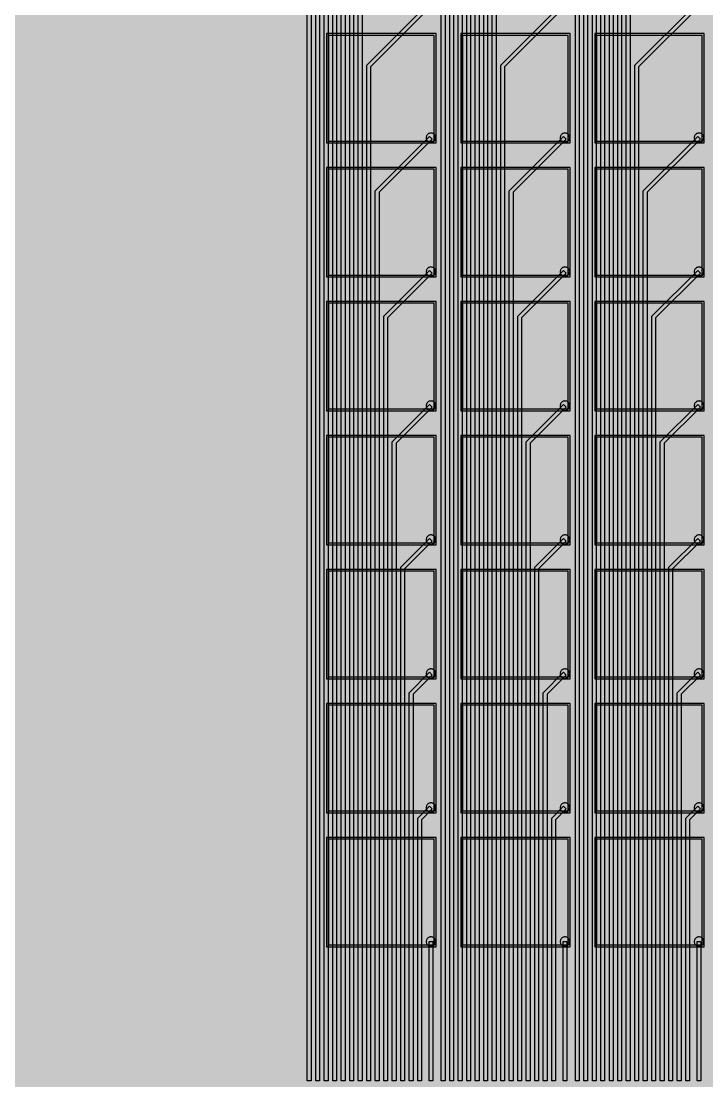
# Model space of a CAD drawing. Header units: metres. Extents: x -7231 to 10969, y -37556 to 1873.
# Drawn here: x -162 to 201, y 501 to 1063 of the extents above; entities that cross this region are included whole.
import ezdxf

# ---------------------------------------------------------------- set-up
doc = ezdxf.new("R2010")
doc.units = ezdxf.units.M
for name, color, linetype in [('Etching', 1, 'CONTINUOUS'), ('EtchingPad', 2, 'CONTINUOUS'), ('Metal1', 4, 'CONTINUOUS'), ('Metal2', 3, 'CONTINUOUS'), ('Polyimide', 7, 'CONTINUOUS')]:
    doc.layers.add(name, color=color, linetype=linetype)

msp = doc.modelspace()

# ---------------------------------------------------------------- hatches: boundary and pattern name
at = {"layer": 'Polyimide'}
msp.add_hatch(color=7, dxfattribs=at).paths.add_polyline_path([(4065.69, -468), (4066.67, -501.99), (4068.51, -535.99), (4071.41, -569.99), (4075.54, -603.99), (4081.04, -637.99), (4088.01, -671.99), (4096.52, -705.98), (4106.62, -739.98), (4118.33, -773.98), (4131.63, -807.98), (4146.49, -841.98), (4162.87, -875.98), (4180.68, -909.97), (4199.83, -943.97), (4220.22, -977.97), (4241.73, -1011.97), (4264.21, -1045.97), (4287.52, -1079.96), (4311.51, -1113.96), (4336.01, -1147.96), (4360.86, -1181.96), (4385.88, -1215.96), (4410.89, -1249.96), (4435.74, -1283.95), (4460.24, -1317.95), (4484.23, -1351.95), (4507.54, -1385.95), (4530.02, -1419.95), (4551.53, -1453.94), (4571.92, -1487.94), (4591.07, -1521.94), (4608.88, -1555.94), (4625.26, -1589.94), (4640.12, -1623.94), (4653.42, -1657.93), (4665.13, -1691.93), (4675.23, -1725.93), (4683.74, -1759.93), (4690.71, -1793.93), (4696.21, -1827.93), (4700.34, -1861.92), (4703.24, -1895.92), (4705.08, -1929.92), (4706.06, -1963.92), (4706.44, -1997.92), (4706.5, -2031.91), (4706.5, -4793.02), (4709.95, -4838.39), (4720.22, -4882.71), (4737.08, -4924.98), (4760.13, -4964.2), (4788.85, -4999.49), (4822.58, -5030.03), (4860.53, -5055.12), (4901.85, -5074.18), (4901.85, -5074.18), (4970.68, -5105.23), (5034.7, -5145.26), (5092.76, -5193.54), (5143.8, -5249.19), (5186.89, -5311.2), (5221.24, -5378.44), (5246.23, -5449.69), (5261.41, -5523.66), (5266.5, -5599), (5261.41, -5674.34), (5246.23, -5748.31), (5221.24, -5819.56), (5186.89, -5886.8), (5143.8, -5948.81), (5092.76, -6004.46), (5034.7, -6052.74), (4970.68, -6092.77), (4901.85, -6123.82), (4860.53, -6142.88), (4822.58, -6167.97), (4788.85, -6198.51), (4760.13, -6233.8), (4737.08, -6273.02), (4720.22, -6315.29), (4709.95, -6359.61), (4706.5, -6404.98), (4706.5, -9221.52), (4709.95, -9266.88), (4720.22, -9311.21), (4737.08, -9353.47), (4760.13, -9392.7), (4788.85, -9427.98), (4822.58, -9458.52), (4860.53, -9483.61), (4901.85, -9502.67), (4970.68, -9533.72), (5034.7, -9573.75), (5092.76, -9622.03), (5143.8, -9677.68), (5186.89, -9739.69), (5221.24, -9806.94), (5246.23, -9878.19), (5261.41, -9952.16), (5266.5, -10027.49), (5261.41, -10102.83), (5246.23, -10176.8), (5221.24, -10248.05), (5186.89, -10315.3), (5143.8, -10377.31), (5092.76, -10432.96), (5034.7, -10481.24), (4970.68, -10521.27), (4901.85, -10552.32), (4860.53, -10571.38), (4822.58, -10596.46), (4788.85, -10627), (4760.13, -10662.29), (4737.08, -10701.52), (4720.22, -10743.78), (4709.95, -10788.1), (4706.5, -10833.47), (4706.5, -13650.01), (4709.95, -13695.38), (4720.22, -13739.7), (4737.08, -13781.96), (4760.13, -13821.19), (4788.85, -13856.48), (4822.58, -13887.02), (4860.53, -13912.11), (4901.85, -13931.17), (4970.68, -13962.22), (5034.7, -14002.25), (5092.76, -14050.53), (5143.8, -14106.18), (5186.89, -14168.19), (5221.24, -14235.43), (5246.23, -14306.68), (5261.41, -14380.65), (5266.5, -14455.99), (5261.41, -14531.33), (5246.23, -14605.29), (5221.24, -14676.55), (5186.89, -14743.79), (5143.8, -14805.8), (5092.76, -14861.45), (5034.7, -14909.73), (4970.68, -14949.76), (4901.85, -14980.81), (4860.53, -14999.87), (4822.58, -15024.96), (4788.85, -15055.5), (4760.13, -15090.79), (4737.08, -15130.01), (4720.22, -15172.27), (4709.95, -15216.6), (4706.5, -15261.97), (4706.5, -15455.99), (4720.95, -15750.04), (4764.14, -16041.26), (4835.68, -16326.84), (4934.86, -16604.04), (5060.74, -16870.18), (5212.09, -17122.7), (5387.47, -17359.17), (5585.18, -17577.31), (5803.32, -17775.02), (6039.79, -17950.4), (6292.31, -18101.75), (6558.45, -18227.63), (6835.65, -18326.81), (7121.23, -18398.34), (7412.45, -18441.54), (7706.5, -18455.99), (9969.01, -18455.99), (10047.42, -18459.84), (10125.08, -18471.36), (10201.23, -18490.44), (10275.15, -18516.89), (10346.12, -18550.45), (10413.46, -18590.81), (10476.52, -18637.58), (10534.69, -18690.3), (10587.41, -18748.47), (10634.18, -18811.53), (10674.54, -18878.87), (10708.11, -18949.84), (10734.56, -19023.76), (10753.63, -19099.92), (10765.15, -19177.58), (10769.01, -19255.99), (10769.01, -20895.8), (10730.24, -20951.41), (10694.6, -21009.08), (10662.21, -21068.63), (10633.17, -21129.89), (10607.55, -21192.66), (10585.45, -21256.74), (10566.93, -21321.96), (10552.05, -21388.09), (10540.84, -21454.95), (10533.35, -21522.33), (10529.6, -21590.02), (10529.6, -21657.81), (10533.35, -21725.5), (10540.84, -21792.87), (10552.05, -21859.73), (10566.93, -21925.87), (10585.45, -21991.08), (10607.55, -22055.17), (10633.17, -22117.94), (10662.21, -22179.19), (10694.6, -22238.74), (10730.24, -22296.41), (10769.01, -22352.03), (10769.01, -32454.24), (10728.74, -32510.49), (10691.72, -32568.92), (10658.05, -32629.35), (10627.85, -32691.58), (10601.2, -32755.42), (10578.21, -32820.67), (10558.93, -32887.1), (10543.44, -32954.52), (10531.77, -33022.71), (10523.97, -33091.44), (10520.07, -33160.51), (10520.07, -33229.69), (10523.97, -33298.75), (10531.77, -33367.49), (10543.44, -33435.67), (10558.93, -33503.09), (10578.21, -33569.53), (10601.2, -33634.77), (10627.85, -33698.61), (10658.05, -33760.85), (10691.72, -33821.28), (10728.74, -33879.71), (10769.01, -33935.96), (10769.01, -36556), (10765.15, -36634.41), (10753.63, -36712.07), (10734.56, -36788.23), (10708.11, -36862.15), (10674.54, -36933.12), (10634.18, -37000.46), (10587.41, -37063.51), (10534.69, -37121.69), (10476.52, -37174.41), (10413.46, -37221.18), (10346.12, -37261.54), (10275.15, -37295.1), (10201.23, -37321.55), (10125.08, -37340.63), (10047.42, -37352.15), (9969.01, -37356), (-6231.01, -37356), (-6309.42, -37352.15), (-6387.08, -37340.63), (-6463.23, -37321.55), (-6537.15, -37295.1), (-6608.12, -37261.54), (-6675.46, -37221.18), (-6738.52, -37174.41), (-6796.69, -37121.69), (-6849.41, -37063.51), (-6896.18, -37000.46), (-6936.54, -36933.12), (-6970.11, -36862.15), (-6996.56, -36788.23), (-7015.63, -36712.07), (-7027.15, -36634.41), (-7031.01, -36556), (-7031.01, -33936), (-6990.74, -33879.75), (-6953.7, -33821.31), (-6920.03, -33760.88), (-6889.82, -33698.64), (-6863.18, -33634.8), (-6840.18, -33569.55), (-6820.9, -33503.11), (-6805.4, -33435.69), (-6793.74, -33367.49), (-6785.94, -33298.75), (-6782.03, -33229.68), (-6782.03, -33160.5), (-6785.94, -33091.43), (-6793.74, -33022.69), (-6805.4, -32954.5), (-6820.9, -32887.07), (-6840.18, -32820.63), (-6863.18, -32755.39), (-6889.82, -32691.54), (-6920.03, -32629.3), (-6953.7, -32568.87), (-6990.74, -32510.43), (-7031.01, -32454.18), (-7031.01, -22364.83), (-6990.74, -22308.58), (-6953.7, -22250.14), (-6920.03, -22189.71), (-6889.82, -22127.47), (-6863.18, -22063.62), (-6840.18, -21998.38), (-6820.9, -21931.94), (-6805.4, -21864.51), (-6793.74, -21796.32), (-6785.94, -21727.58), (-6782.03, -21658.51), (-6782.03, -21589.33), (-6785.94, -21520.26), (-6793.74, -21451.52), (-6805.4, -21383.32), (-6820.9, -21315.9), (-6840.18, -21249.46), (-6863.18, -21184.21), (-6889.82, -21120.37), (-6920.03, -21058.13), (-6953.7, -20997.7), (-6990.74, -20939.26), (-7031.01, -20883.01), (-7031.01, -19255.99), (-7027.15, -19177.58), (-7015.63, -19099.92), (-6996.56, -19023.76), (-6970.11, -18949.84), (-6936.54, -18878.87), (-6896.18, -18811.53), (-6849.41, -18748.47), (-6796.69, -18690.3), (-6738.52, -18637.58), (-6675.46, -18590.81), (-6608.12, -18550.45), (-6537.15, -18516.89), (-6463.23, -18490.44), (-6387.08, -18471.36), (-6309.42, -18459.84), (-6231.01, -18455.99), (-3968.5, -18455.99), (-3674.45, -18441.54), (-3383.23, -18398.34), (-3097.65, -18326.81), (-2820.45, -18227.63), (-2554.31, -18101.75), (-2301.79, -17950.4), (-2065.32, -17775.02), (-1847.18, -17577.31), (-1649.47, -17359.17), (-1474.09, -17122.7), (-1322.74, -16870.18), (-1196.86, -16604.04), (-1097.68, -16326.84), (-1026.14, -16041.26), (-982.95, -15750.04), (-968.5, -15455.99), (-968.5, -15261.97), (-971.95, -15216.6), (-982.22, -15172.27), (-999.08, -15130.01), (-1022.13, -15090.79), (-1050.85, -15055.5), (-1084.58, -15024.96), (-1122.53, -14999.87), (-1163.85, -14980.81), (-1232.68, -14949.76), (-1296.7, -14909.73), (-1354.76, -14861.45), (-1405.8, -14805.8), (-1448.89, -14743.79), (-1483.24, -14676.55), (-1508.23, -14605.29), (-1523.41, -14531.33), (-1528.5, -14455.99), (-1523.41, -14380.65), (-1508.23, -14306.68), (-1483.24, -14235.43), (-1448.89, -14168.19), (-1405.8, -14106.18), (-1354.76, -14050.53), (-1296.7, -14002.25), (-1232.68, -13962.22), (-1163.85, -13931.17), (-1122.53, -13912.11), (-1084.58, -13887.02), (-1050.85, -13856.48), (-1022.13, -13821.19), (-999.08, -13781.96), (-982.22, -13739.7), (-971.95, -13695.38), (-968.5, -13650.01), (-968.5, -12309.64), (-971.95, -12264.27), (-982.22, -12219.94), (-999.08, -12177.68), (-1022.13, -12138.46), (-1050.85, -12103.17), (-1084.58, -12072.63), (-1122.53, -12047.54), (-1163.85, -12028.48), (-1232.68, -11997.43), (-1296.7, -11957.4), (-1354.76, -11909.12), (-1405.8, -11853.47), (-1448.89, -11791.46), (-1483.24, -11724.22), (-1508.23, -11652.96), (-1523.41, -11579), (-1528.5, -11503.66), (-1523.41, -11428.32), (-1508.23, -11354.35), (-1483.24, -11283.1), (-1448.89, -11215.86), (-1405.8, -11153.85), (-1354.76, -11098.2), (-1296.7, -11049.92), (-1232.68, -11009.89), (-1163.85, -10978.84), (-1122.53, -10959.78), (-1084.58, -10934.69), (-1050.85, -10904.15), (-1022.13, -10868.86), (-999.08, -10829.63), (-982.22, -10787.37), (-971.95, -10743.05), (-968.5, -10697.68), (-968.5, -9357.31), (-971.95, -9311.94), (-982.22, -9267.62), (-999.08, -9225.35), (-1022.13, -9186.13), (-1050.85, -9150.84), (-1084.58, -9120.3), (-1122.53, -9095.21), (-1163.85, -9076.15), (-1163.85, -9076.15), (-1232.68, -9045.1), (-1296.7, -9005.07), (-1354.76, -8956.79), (-1405.8, -8901.14), (-1448.89, -8839.13), (-1483.24, -8771.89), (-1508.23, -8700.64), (-1523.41, -8626.67), (-1528.5, -8551.33), (-1523.41, -8475.99), (-1508.23, -8402.02), (-1483.24, -8330.77), (-1448.89, -8263.53), (-1405.8, -8201.52), (-1354.76, -8145.87), (-1296.7, -8097.59), (-1232.68, -8057.56), (-1163.85, -8026.51), (-1163.85, -8026.51), (-1122.53, -8007.45), (-1084.58, -7982.36), (-1050.85, -7951.82), (-1022.13, -7916.53), (-999.08, -7877.31), (-982.22, -7835.04), (-971.95, -7790.72), (-968.5, -7745.35), (-968.5, -6404.98), (-971.95, -6359.61), (-982.22, -6315.29), (-999.08, -6273.02), (-1022.13, -6233.8), (-1050.85, -6198.51), (-1084.58, -6167.97), (-1122.53, -6142.88), (-1163.85, -6123.82), (-1163.85, -6123.82), (-1232.68, -6092.77), (-1296.7, -6052.74), (-1354.76, -6004.46), (-1405.8, -5948.81), (-1448.89, -5886.8), (-1483.24, -5819.56), (-1508.23, -5748.31), (-1523.41, -5674.34), (-1528.5, -5599), (-1523.41, -5523.66), (-1508.23, -5449.69), (-1483.24, -5378.44), (-1448.89, -5311.2), (-1405.8, -5249.19), (-1354.76, -5193.54), (-1296.7, -5145.26), (-1232.68, -5105.23), (-1163.85, -5074.18), (-1163.85, -5074.18), (-1122.53, -5055.12), (-1084.58, -5030.03), (-1050.85, -4999.49), (-1022.13, -4964.2), (-999.08, -4924.98), (-982.22, -4882.71), (-971.95, -4838.39), (-968.5, -4793.02), (-968.5, -2031.91), (-968.44, -1997.92), (-968.06, -1963.92), (-967.05, -1929.92), (-965.18, -1895.92), (-962.22, -1861.92), (-958.01, -1827.93), (-952.41, -1793.93), (-945.31, -1759.93), (-936.64, -1725.93), (-926.35, -1691.93), (-914.43, -1657.93), (-900.88, -1623.94), (-885.74, -1589.94), (-869.05, -1555.94), (-850.91, -1521.94), (-831.4, -1487.94), (-810.63, -1453.94), (-788.72, -1419.95), (-765.82, -1385.95), (-742.07, -1351.95), (-717.63, -1317.95), (-692.67, -1283.95), (-667.36, -1249.96), (-641.88, -1215.96), (-616.39, -1181.96), (-591.08, -1147.96), (-566.12, -1113.96), (-541.68, -1079.96), (-517.93, -1045.97), (-495.03, -1011.97), (-473.12, -977.97), (-452.35, -943.97), (-432.84, -909.97), (-414.7, -875.98), (-398.01, -841.98), (-382.87, -807.98), (-369.32, -773.98), (-357.4, -739.98), (-347.11, -705.98), (-338.44, -671.99), (-331.34, -637.99), (-325.74, -603.99), (-321.53, -569.99), (-318.57, -535.99), (-316.7, -501.99), (-315.69, -468), (-315.31, -434), (-315.25, -400), (-315.25, 401), (-315.25, 451), (-315.25, 1644), (-270.25, 1644), (-270.03, 1637.13), (-269.35, 1630.29), (-268.23, 1623.52), (-266.67, 1616.82), (-264.68, 1610.25), (-262.26, 1603.82), (-259.42, 1597.56), (-256.18, 1591.5), (-252.55, 1585.67), (-248.55, 1580.08), (-244.19, 1574.77), (-239.5, 1569.75), (-234.48, 1565.06), (-229.17, 1560.7), (-223.58, 1556.7), (-217.75, 1553.07), (-211.69, 1549.83), (-205.43, 1546.99), (-199, 1544.57), (-192.43, 1542.58), (-185.73, 1541.02), (-178.96, 1539.9), (-172.12, 1539.22), (-165.25, 1539), (-158.38, 1539.22), (-151.54, 1539.9), (-144.77, 1541.02), (-138.07, 1542.58), (-131.5, 1544.57), (-125.07, 1546.99), (-118.81, 1549.83), (-112.75, 1553.07), (-106.92, 1556.7), (-101.33, 1560.7), (-96.02, 1565.06), (-91, 1569.75), (-86.31, 1574.77), (-81.95, 1580.08), (-77.95, 1585.67), (-74.32, 1591.5), (-71.08, 1597.56), (-68.24, 1603.82), (-65.82, 1610.25), (-63.83, 1616.82), (-62.27, 1623.52), (-61.15, 1630.29), (-60.47, 1637.13), (-60.25, 1644), (1853, 1644), (1853, 1573), (3815.25, 1573), (3815.46, 1579.54), (3816.11, 1586.05), (3817.17, 1592.51), (3818.66, 1598.88), (3820.56, 1605.14), (3822.86, 1611.27), (3825.56, 1617.23), (3828.65, 1623), (3832.1, 1628.56), (3835.91, 1633.88), (3840.07, 1638.93), (3844.54, 1643.71), (3849.32, 1648.18), (3854.37, 1652.34), (3859.69, 1656.15), (3865.25, 1659.6), (3871.02, 1662.69), (3876.98, 1665.39), (3883.11, 1667.69), (3889.37, 1669.59), (3895.74, 1671.08), (3902.2, 1672.14), (3908.71, 1672.79), (3915.25, 1673), (3921.79, 1672.79), (3928.3, 1672.14), (3934.76, 1671.08), (3941.13, 1669.59), (3947.39, 1667.69), (3953.52, 1665.39), (3959.48, 1662.69), (3965.25, 1659.6), (3970.81, 1656.15), (3976.13, 1652.34), (3981.18, 1648.18), (3985.96, 1643.71), (3990.43, 1638.93), (3994.59, 1633.88), (3998.4, 1628.56), (4001.85, 1623), (4004.94, 1617.23), (4007.64, 1611.27), (4009.94, 1605.14), (4011.84, 1598.88), (4013.33, 1592.51), (4014.39, 1586.05), (4015.04, 1579.54), (4015.25, 1573), (4065.25, 1573), (4065.25, 451), (4065.25, 401), (4065.25, -400), (4065.31, -434), (4065.69, -468)])

# ---------------------------------------------------------------- linework, layer by layer
at = {"layer": 'Etching'}
for points in [[(52.75, 1000.75), (52.77, 1000.42), (52.84, 1000.1), (52.94, 999.79), (53.08, 999.5), (53.27, 999.23), (53.48, 998.98), (53.73, 998.77), (54, 998.58), (54.29, 998.44), (54.6, 998.34), (54.92, 998.27), (55.25, 998.25), (55.58, 998.27), (55.9, 998.34), (56.21, 998.44), (56.5, 998.58), (56.77, 998.77), (57.02, 998.98), (57.23, 999.23), (57.42, 999.5), (57.56, 999.79), (57.66, 1000.1), (57.73, 1000.42), (57.75, 1000.75), (57.73, 1001.08), (57.66, 1001.4), (57.56, 1001.71), (57.42, 1002), (57.23, 1002.27), (57.02, 1002.52), (56.77, 1002.73), (56.5, 1002.92), (56.21, 1003.06), (55.9, 1003.16), (55.58, 1003.23), (55.25, 1003.25), (54.92, 1003.23), (54.6, 1003.16), (54.29, 1003.06), (54, 1002.92), (53.73, 1002.73), (53.48, 1002.52), (53.27, 1002.27), (53.08, 1002), (52.94, 1001.71), (52.84, 1001.4), (52.77, 1001.08), (52.75, 1000.75)], [(123.75, 1000.75), (123.77, 1000.42), (123.84, 1000.1), (123.94, 999.79), (124.08, 999.5), (124.27, 999.23), (124.48, 998.98), (124.73, 998.77), (125, 998.58), (125.29, 998.44), (125.6, 998.34), (125.92, 998.27), (126.25, 998.25), (126.58, 998.27), (126.9, 998.34), (127.21, 998.44), (127.5, 998.58), (127.77, 998.77), (128.02, 998.98), (128.23, 999.23), (128.42, 999.5), (128.56, 999.79), (128.66, 1000.1), (128.73, 1000.42), (128.75, 1000.75), (128.73, 1001.08), (128.66, 1001.4), (128.56, 1001.71), (128.42, 1002), (128.23, 1002.27), (128.02, 1002.52), (127.77, 1002.73), (127.5, 1002.92), (127.21, 1003.06), (126.9, 1003.16), (126.58, 1003.23), (126.25, 1003.25), (125.92, 1003.23), (125.6, 1003.16), (125.29, 1003.06), (125, 1002.92), (124.73, 1002.73), (124.48, 1002.52), (124.27, 1002.27), (124.08, 1002), (123.94, 1001.71), (123.84, 1001.4), (123.77, 1001.08), (123.75, 1000.75)], [(194.75, 1000.75), (194.77, 1000.42), (194.84, 1000.1), (194.94, 999.79), (195.08, 999.5), (195.27, 999.23), (195.48, 998.98), (195.73, 998.77), (196, 998.58), (196.29, 998.44), (196.6, 998.34), (196.92, 998.27), (197.25, 998.25), (197.58, 998.27), (197.9, 998.34), (198.21, 998.44), (198.5, 998.58), (198.77, 998.77), (199.02, 998.98), (199.23, 999.23), (199.42, 999.5), (199.56, 999.79), (199.66, 1000.1), (199.73, 1000.42), (199.75, 1000.75), (199.73, 1001.08), (199.66, 1001.4), (199.56, 1001.71), (199.42, 1002), (199.23, 1002.27), (199.02, 1002.52), (198.77, 1002.73), (198.5, 1002.92), (198.21, 1003.06), (197.9, 1003.16), (197.58, 1003.23), (197.25, 1003.25), (196.92, 1003.23), (196.6, 1003.16), (196.29, 1003.06), (196, 1002.92), (195.73, 1002.73), (195.48, 1002.52), (195.27, 1002.27), (195.08, 1002), (194.94, 1001.71), (194.84, 1001.4), (194.77, 1001.08), (194.75, 1000.75)], [(52.75, 929.75), (52.77, 929.42), (52.84, 929.1), (52.94, 928.79), (53.08, 928.5), (53.27, 928.23), (53.48, 927.98), (53.73, 927.77), (54, 927.58), (54.29, 927.44), (54.6, 927.34), (54.92, 927.27), (55.25, 927.25), (55.58, 927.27), (55.9, 927.34), (56.21, 927.44), (56.5, 927.58), (56.77, 927.77), (57.02, 927.98), (57.23, 928.23), (57.42, 928.5), (57.56, 928.79), (57.66, 929.1), (57.73, 929.42), (57.75, 929.75), (57.73, 930.08), (57.66, 930.4), (57.56, 930.71), (57.42, 931), (57.23, 931.27), (57.02, 931.52), (56.77, 931.73), (56.5, 931.92), (56.21, 932.06), (55.9, 932.16), (55.58, 932.23), (55.25, 932.25), (54.92, 932.23), (54.6, 932.16), (54.29, 932.06), (54, 931.92), (53.73, 931.73), (53.48, 931.52), (53.27, 931.27), (53.08, 931), (52.94, 930.71), (52.84, 930.4), (52.77, 930.08), (52.75, 929.75)], [(123.75, 929.75), (123.77, 929.42), (123.84, 929.1), (123.94, 928.79), (124.08, 928.5), (124.27, 928.23), (124.48, 927.98), (124.73, 927.77), (125, 927.58), (125.29, 927.44), (125.6, 927.34), (125.92, 927.27), (126.25, 927.25), (126.58, 927.27), (126.9, 927.34), (127.21, 927.44), (127.5, 927.58), (127.77, 927.77), (128.02, 927.98), (128.23, 928.23), (128.42, 928.5), (128.56, 928.79), (128.66, 929.1), (128.73, 929.42), (128.75, 929.75), (128.73, 930.08), (128.66, 930.4), (128.56, 930.71), (128.42, 931), (128.23, 931.27), (128.02, 931.52), (127.77, 931.73), (127.5, 931.92), (127.21, 932.06), (126.9, 932.16), (126.58, 932.23), (126.25, 932.25), (125.92, 932.23), (125.6, 932.16), (125.29, 932.06), (125, 931.92), (124.73, 931.73), (124.48, 931.52), (124.27, 931.27), (124.08, 931), (123.94, 930.71), (123.84, 930.4), (123.77, 930.08), (123.75, 929.75)], [(194.75, 929.75), (194.77, 929.42), (194.84, 929.1), (194.94, 928.79), (195.08, 928.5), (195.27, 928.23), (195.48, 927.98), (195.73, 927.77), (196, 927.58), (196.29, 927.44), (196.6, 927.34), (196.92, 927.27), (197.25, 927.25), (197.58, 927.27), (197.9, 927.34), (198.21, 927.44), (198.5, 927.58), (198.77, 927.77), (199.02, 927.98), (199.23, 928.23), (199.42, 928.5), (199.56, 928.79), (199.66, 929.1), (199.73, 929.42), (199.75, 929.75), (199.73, 930.08), (199.66, 930.4), (199.56, 930.71), (199.42, 931), (199.23, 931.27), (199.02, 931.52), (198.77, 931.73), (198.5, 931.92), (198.21, 932.06), (197.9, 932.16), (197.58, 932.23), (197.25, 932.25), (196.92, 932.23), (196.6, 932.16), (196.29, 932.06), (196, 931.92), (195.73, 931.73), (195.48, 931.52), (195.27, 931.27), (195.08, 931), (194.94, 930.71), (194.84, 930.4), (194.77, 930.08), (194.75, 929.75)], [(52.75, 858.75), (52.77, 858.42), (52.84, 858.1), (52.94, 857.79), (53.08, 857.5), (53.27, 857.23), (53.48, 856.98), (53.73, 856.77), (54, 856.58), (54.29, 856.44), (54.6, 856.34), (54.92, 856.27), (55.25, 856.25), (55.58, 856.27), (55.9, 856.34), (56.21, 856.44), (56.5, 856.58), (56.77, 856.77), (57.02, 856.98), (57.23, 857.23), (57.42, 857.5), (57.56, 857.79), (57.66, 858.1), (57.73, 858.42), (57.75, 858.75), (57.73, 859.08), (57.66, 859.4), (57.56, 859.71), (57.42, 860), (57.23, 860.27), (57.02, 860.52), (56.77, 860.73), (56.5, 860.92), (56.21, 861.06), (55.9, 861.16), (55.58, 861.23), (55.25, 861.25), (54.92, 861.23), (54.6, 861.16), (54.29, 861.06), (54, 860.92), (53.73, 860.73), (53.48, 860.52), (53.27, 860.27), (53.08, 860), (52.94, 859.71), (52.84, 859.4), (52.77, 859.08), (52.75, 858.75)], [(123.75, 858.75), (123.77, 858.42), (123.84, 858.1), (123.94, 857.79), (124.08, 857.5), (124.27, 857.23), (124.48, 856.98), (124.73, 856.77), (125, 856.58), (125.29, 856.44), (125.6, 856.34), (125.92, 856.27), (126.25, 856.25), (126.58, 856.27), (126.9, 856.34), (127.21, 856.44), (127.5, 856.58), (127.77, 856.77), (128.02, 856.98), (128.23, 857.23), (128.42, 857.5), (128.56, 857.79), (128.66, 858.1), (128.73, 858.42), (128.75, 858.75), (128.73, 859.08), (128.66, 859.4), (128.56, 859.71), (128.42, 860), (128.23, 860.27), (128.02, 860.52), (127.77, 860.73), (127.5, 860.92), (127.21, 861.06), (126.9, 861.16), (126.58, 861.23), (126.25, 861.25), (125.92, 861.23), (125.6, 861.16), (125.29, 861.06), (125, 860.92), (124.73, 860.73), (124.48, 860.52), (124.27, 860.27), (124.08, 860), (123.94, 859.71), (123.84, 859.4), (123.77, 859.08), (123.75, 858.75)], [(194.75, 858.75), (194.77, 858.42), (194.84, 858.1), (194.94, 857.79), (195.08, 857.5), (195.27, 857.23), (195.48, 856.98), (195.73, 856.77), (196, 856.58), (196.29, 856.44), (196.6, 856.34), (196.92, 856.27), (197.25, 856.25), (197.58, 856.27), (197.9, 856.34), (198.21, 856.44), (198.5, 856.58), (198.77, 856.77), (199.02, 856.98), (199.23, 857.23), (199.42, 857.5), (199.56, 857.79), (199.66, 858.1), (199.73, 858.42), (199.75, 858.75), (199.73, 859.08), (199.66, 859.4), (199.56, 859.71), (199.42, 860), (199.23, 860.27), (199.02, 860.52), (198.77, 860.73), (198.5, 860.92), (198.21, 861.06), (197.9, 861.16), (197.58, 861.23), (197.25, 861.25), (196.92, 861.23), (196.6, 861.16), (196.29, 861.06), (196, 860.92), (195.73, 860.73), (195.48, 860.52), (195.27, 860.27), (195.08, 860), (194.94, 859.71), (194.84, 859.4), (194.77, 859.08), (194.75, 858.75)], [(52.75, 787.75), (52.77, 787.42), (52.84, 787.1), (52.94, 786.79), (53.08, 786.5), (53.27, 786.23), (53.48, 785.98), (53.73, 785.77), (54, 785.58), (54.29, 785.44), (54.6, 785.34), (54.92, 785.27), (55.25, 785.25), (55.58, 785.27), (55.9, 785.34), (56.21, 785.44), (56.5, 785.58), (56.77, 785.77), (57.02, 785.98), (57.23, 786.23), (57.42, 786.5), (57.56, 786.79), (57.66, 787.1), (57.73, 787.42), (57.75, 787.75), (57.73, 788.08), (57.66, 788.4), (57.56, 788.71), (57.42, 789), (57.23, 789.27), (57.02, 789.52), (56.77, 789.73), (56.5, 789.92), (56.21, 790.06), (55.9, 790.16), (55.58, 790.23), (55.25, 790.25), (54.92, 790.23), (54.6, 790.16), (54.29, 790.06), (54, 789.92), (53.73, 789.73), (53.48, 789.52), (53.27, 789.27), (53.08, 789), (52.94, 788.71), (52.84, 788.4), (52.77, 788.08), (52.75, 787.75)], [(123.75, 787.75), (123.77, 787.42), (123.84, 787.1), (123.94, 786.79), (124.08, 786.5), (124.27, 786.23), (124.48, 785.98), (124.73, 785.77), (125, 785.58), (125.29, 785.44), (125.6, 785.34), (125.92, 785.27), (126.25, 785.25), (126.58, 785.27), (126.9, 785.34), (127.21, 785.44), (127.5, 785.58), (127.77, 785.77), (128.02, 785.98), (128.23, 786.23), (128.42, 786.5), (128.56, 786.79), (128.66, 787.1), (128.73, 787.42), (128.75, 787.75), (128.73, 788.08), (128.66, 788.4), (128.56, 788.71), (128.42, 789), (128.23, 789.27), (128.02, 789.52), (127.77, 789.73), (127.5, 789.92), (127.21, 790.06), (126.9, 790.16), (126.58, 790.23), (126.25, 790.25), (125.92, 790.23), (125.6, 790.16), (125.29, 790.06), (125, 789.92), (124.73, 789.73), (124.48, 789.52), (124.27, 789.27), (124.08, 789), (123.94, 788.71), (123.84, 788.4), (123.77, 788.08), (123.75, 787.75)], [(194.75, 787.75), (194.77, 787.42), (194.84, 787.1), (194.94, 786.79), (195.08, 786.5), (195.27, 786.23), (195.48, 785.98), (195.73, 785.77), (196, 785.58), (196.29, 785.44), (196.6, 785.34), (196.92, 785.27), (197.25, 785.25), (197.58, 785.27), (197.9, 785.34), (198.21, 785.44), (198.5, 785.58), (198.77, 785.77), (199.02, 785.98), (199.23, 786.23), (199.42, 786.5), (199.56, 786.79), (199.66, 787.1), (199.73, 787.42), (199.75, 787.75), (199.73, 788.08), (199.66, 788.4), (199.56, 788.71), (199.42, 789), (199.23, 789.27), (199.02, 789.52), (198.77, 789.73), (198.5, 789.92), (198.21, 790.06), (197.9, 790.16), (197.58, 790.23), (197.25, 790.25), (196.92, 790.23), (196.6, 790.16), (196.29, 790.06), (196, 789.92), (195.73, 789.73), (195.48, 789.52), (195.27, 789.27), (195.08, 789), (194.94, 788.71), (194.84, 788.4), (194.77, 788.08), (194.75, 787.75)], [(52.75, 716.75), (52.77, 716.42), (52.84, 716.1), (52.94, 715.79), (53.08, 715.5), (53.27, 715.23), (53.48, 714.98), (53.73, 714.77), (54, 714.58), (54.29, 714.44), (54.6, 714.34), (54.92, 714.27), (55.25, 714.25), (55.58, 714.27), (55.9, 714.34), (56.21, 714.44), (56.5, 714.58), (56.77, 714.77), (57.02, 714.98), (57.23, 715.23), (57.42, 715.5), (57.56, 715.79), (57.66, 716.1), (57.73, 716.42), (57.75, 716.75), (57.73, 717.08), (57.66, 717.4), (57.56, 717.71), (57.42, 718), (57.23, 718.27), (57.02, 718.52), (56.77, 718.73), (56.5, 718.92), (56.21, 719.06), (55.9, 719.16), (55.58, 719.23), (55.25, 719.25), (54.92, 719.23), (54.6, 719.16), (54.29, 719.06), (54, 718.92), (53.73, 718.73), (53.48, 718.52), (53.27, 718.27), (53.08, 718), (52.94, 717.71), (52.84, 717.4), (52.77, 717.08), (52.75, 716.75)], [(123.75, 716.75), (123.77, 716.42), (123.84, 716.1), (123.94, 715.79), (124.08, 715.5), (124.27, 715.23), (124.48, 714.98), (124.73, 714.77), (125, 714.58), (125.29, 714.44), (125.6, 714.34), (125.92, 714.27), (126.25, 714.25), (126.58, 714.27), (126.9, 714.34), (127.21, 714.44), (127.5, 714.58), (127.77, 714.77), (128.02, 714.98), (128.23, 715.23), (128.42, 715.5), (128.56, 715.79), (128.66, 716.1), (128.73, 716.42), (128.75, 716.75), (128.73, 717.08), (128.66, 717.4), (128.56, 717.71), (128.42, 718), (128.23, 718.27), (128.02, 718.52), (127.77, 718.73), (127.5, 718.92), (127.21, 719.06), (126.9, 719.16), (126.58, 719.23), (126.25, 719.25), (125.92, 719.23), (125.6, 719.16), (125.29, 719.06), (125, 718.92), (124.73, 718.73), (124.48, 718.52), (124.27, 718.27), (124.08, 718), (123.94, 717.71), (123.84, 717.4), (123.77, 717.08), (123.75, 716.75)], [(194.75, 716.75), (194.77, 716.42), (194.84, 716.1), (194.94, 715.79), (195.08, 715.5), (195.27, 715.23), (195.48, 714.98), (195.73, 714.77), (196, 714.58), (196.29, 714.44), (196.6, 714.34), (196.92, 714.27), (197.25, 714.25), (197.58, 714.27), (197.9, 714.34), (198.21, 714.44), (198.5, 714.58), (198.77, 714.77), (199.02, 714.98), (199.23, 715.23), (199.42, 715.5), (199.56, 715.79), (199.66, 716.1), (199.73, 716.42), (199.75, 716.75), (199.73, 717.08), (199.66, 717.4), (199.56, 717.71), (199.42, 718), (199.23, 718.27), (199.02, 718.52), (198.77, 718.73), (198.5, 718.92), (198.21, 719.06), (197.9, 719.16), (197.58, 719.23), (197.25, 719.25), (196.92, 719.23), (196.6, 719.16), (196.29, 719.06), (196, 718.92), (195.73, 718.73), (195.48, 718.52), (195.27, 718.27), (195.08, 718), (194.94, 717.71), (194.84, 717.4), (194.77, 717.08), (194.75, 716.75)], [(52.75, 645.75), (52.77, 645.42), (52.84, 645.1), (52.94, 644.79), (53.08, 644.5), (53.27, 644.23), (53.48, 643.98), (53.73, 643.77), (54, 643.58), (54.29, 643.44), (54.6, 643.34), (54.92, 643.27), (55.25, 643.25), (55.58, 643.27), (55.9, 643.34), (56.21, 643.44), (56.5, 643.58), (56.77, 643.77), (57.02, 643.98), (57.23, 644.23), (57.42, 644.5), (57.56, 644.79), (57.66, 645.1), (57.73, 645.42), (57.75, 645.75), (57.73, 646.08), (57.66, 646.4), (57.56, 646.71), (57.42, 647), (57.23, 647.27), (57.02, 647.52), (56.77, 647.73), (56.5, 647.92), (56.21, 648.06), (55.9, 648.16), (55.58, 648.23), (55.25, 648.25), (54.92, 648.23), (54.6, 648.16), (54.29, 648.06), (54, 647.92), (53.73, 647.73), (53.48, 647.52), (53.27, 647.27), (53.08, 647), (52.94, 646.71), (52.84, 646.4), (52.77, 646.08), (52.75, 645.75)], [(123.75, 645.75), (123.77, 645.42), (123.84, 645.1), (123.94, 644.79), (124.08, 644.5), (124.27, 644.23), (124.48, 643.98), (124.73, 643.77), (125, 643.58), (125.29, 643.44), (125.6, 643.34), (125.92, 643.27), (126.25, 643.25), (126.58, 643.27), (126.9, 643.34), (127.21, 643.44), (127.5, 643.58), (127.77, 643.77), (128.02, 643.98), (128.23, 644.23), (128.42, 644.5), (128.56, 644.79), (128.66, 645.1), (128.73, 645.42), (128.75, 645.75), (128.73, 646.08), (128.66, 646.4), (128.56, 646.71), (128.42, 647), (128.23, 647.27), (128.02, 647.52), (127.77, 647.73), (127.5, 647.92), (127.21, 648.06), (126.9, 648.16), (126.58, 648.23), (126.25, 648.25), (125.92, 648.23), (125.6, 648.16), (125.29, 648.06), (125, 647.92), (124.73, 647.73), (124.48, 647.52), (124.27, 647.27), (124.08, 647), (123.94, 646.71), (123.84, 646.4), (123.77, 646.08), (123.75, 645.75)], [(194.75, 645.75), (194.77, 645.42), (194.84, 645.1), (194.94, 644.79), (195.08, 644.5), (195.27, 644.23), (195.48, 643.98), (195.73, 643.77), (196, 643.58), (196.29, 643.44), (196.6, 643.34), (196.92, 643.27), (197.25, 643.25), (197.58, 643.27), (197.9, 643.34), (198.21, 643.44), (198.5, 643.58), (198.77, 643.77), (199.02, 643.98), (199.23, 644.23), (199.42, 644.5), (199.56, 644.79), (199.66, 645.1), (199.73, 645.42), (199.75, 645.75), (199.73, 646.08), (199.66, 646.4), (199.56, 646.71), (199.42, 647), (199.23, 647.27), (199.02, 647.52), (198.77, 647.73), (198.5, 647.92), (198.21, 648.06), (197.9, 648.16), (197.58, 648.23), (197.25, 648.25), (196.92, 648.23), (196.6, 648.16), (196.29, 648.06), (196, 647.92), (195.73, 647.73), (195.48, 647.52), (195.27, 647.27), (195.08, 647), (194.94, 646.71), (194.84, 646.4), (194.77, 646.08), (194.75, 645.75)], [(52.75, 574.75), (52.77, 574.42), (52.84, 574.1), (52.94, 573.79), (53.08, 573.5), (53.27, 573.23), (53.48, 572.98), (53.73, 572.77), (54, 572.58), (54.29, 572.44), (54.6, 572.34), (54.92, 572.27), (55.25, 572.25), (55.58, 572.27), (55.9, 572.34), (56.21, 572.44), (56.5, 572.58), (56.77, 572.77), (57.02, 572.98), (57.23, 573.23), (57.42, 573.5), (57.56, 573.79), (57.66, 574.1), (57.73, 574.42), (57.75, 574.75), (57.73, 575.08), (57.66, 575.4), (57.56, 575.71), (57.42, 576), (57.23, 576.27), (57.02, 576.52), (56.77, 576.73), (56.5, 576.92), (56.21, 577.06), (55.9, 577.16), (55.58, 577.23), (55.25, 577.25), (54.92, 577.23), (54.6, 577.16), (54.29, 577.06), (54, 576.92), (53.73, 576.73), (53.48, 576.52), (53.27, 576.27), (53.08, 576), (52.94, 575.71), (52.84, 575.4), (52.77, 575.08), (52.75, 574.75)], [(123.75, 574.75), (123.77, 574.42), (123.84, 574.1), (123.94, 573.79), (124.08, 573.5), (124.27, 573.23), (124.48, 572.98), (124.73, 572.77), (125, 572.58), (125.29, 572.44), (125.6, 572.34), (125.92, 572.27), (126.25, 572.25), (126.58, 572.27), (126.9, 572.34), (127.21, 572.44), (127.5, 572.58), (127.77, 572.77), (128.02, 572.98), (128.23, 573.23), (128.42, 573.5), (128.56, 573.79), (128.66, 574.1), (128.73, 574.42), (128.75, 574.75), (128.73, 575.08), (128.66, 575.4), (128.56, 575.71), (128.42, 576), (128.23, 576.27), (128.02, 576.52), (127.77, 576.73), (127.5, 576.92), (127.21, 577.06), (126.9, 577.16), (126.58, 577.23), (126.25, 577.25), (125.92, 577.23), (125.6, 577.16), (125.29, 577.06), (125, 576.92), (124.73, 576.73), (124.48, 576.52), (124.27, 576.27), (124.08, 576), (123.94, 575.71), (123.84, 575.4), (123.77, 575.08), (123.75, 574.75)], [(194.75, 574.75), (194.77, 574.42), (194.84, 574.1), (194.94, 573.79), (195.08, 573.5), (195.27, 573.23), (195.48, 572.98), (195.73, 572.77), (196, 572.58), (196.29, 572.44), (196.6, 572.34), (196.92, 572.27), (197.25, 572.25), (197.58, 572.27), (197.9, 572.34), (198.21, 572.44), (198.5, 572.58), (198.77, 572.77), (199.02, 572.98), (199.23, 573.23), (199.42, 573.5), (199.56, 573.79), (199.66, 574.1), (199.73, 574.42), (199.75, 574.75), (199.73, 575.08), (199.66, 575.4), (199.56, 575.71), (199.42, 576), (199.23, 576.27), (199.02, 576.52), (198.77, 576.73), (198.5, 576.92), (198.21, 577.06), (197.9, 577.16), (197.58, 577.23), (197.25, 577.25), (196.92, 577.23), (196.6, 577.16), (196.29, 577.06), (196, 576.92), (195.73, 576.73), (195.48, 576.52), (195.27, 576.27), (195.08, 576), (194.94, 575.71), (194.84, 575.4), (194.77, 575.08), (194.75, 574.75)]]:
    msp.add_lwpolyline(points, close=True, dxfattribs=at)
at = {"layer": 'EtchingPad'}
for points in [[(57, 1055), (1, 1055), (1, 999), (57, 999), (57, 1055)], [(128, 1055), (72, 1055), (72, 999), (128, 999), (128, 1055)], [(199, 1055), (143, 1055), (143, 999), (199, 999), (199, 1055)], [(57, 984), (1, 984), (1, 928), (57, 928), (57, 984)], [(128, 984), (72, 984), (72, 928), (128, 928), (128, 984)], [(199, 984), (143, 984), (143, 928), (199, 928), (199, 984)], [(57, 913), (1, 913), (1, 857), (57, 857), (57, 913)], [(128, 913), (72, 913), (72, 857), (128, 857), (128, 913)], [(199, 913), (143, 913), (143, 857), (199, 857), (199, 913)], [(57, 842), (1, 842), (1, 786), (57, 786), (57, 842)], [(128, 842), (72, 842), (72, 786), (128, 786), (128, 842)], [(199, 842), (143, 842), (143, 786), (199, 786), (199, 842)], [(57, 771), (1, 771), (1, 715), (57, 715), (57, 771)], [(128, 771), (72, 771), (72, 715), (128, 715), (128, 771)], [(199, 771), (143, 771), (143, 715), (199, 715), (199, 771)], [(57, 700), (1, 700), (1, 644), (57, 644), (57, 700)], [(128, 700), (72, 700), (72, 644), (128, 644), (128, 700)], [(199, 700), (143, 700), (143, 644), (199, 644), (199, 700)], [(57, 629), (1, 629), (1, 573), (57, 573), (57, 629)], [(128, 629), (72, 629), (72, 573), (128, 573), (128, 629)], [(199, 629), (143, 629), (143, 573), (199, 573), (199, 629)]]:
    msp.add_lwpolyline(points, close=True, dxfattribs=at)
at = {"layer": 'Metal1'}
for points in [[(-10.25, 501), (-10.25, 1504.66), (54.54, 1569.46), (55.96, 1568.04), (-8.25, 1503.84), (-8.25, 501)], [(60.75, 501), (60.75, 1504.66), (125.54, 1569.46), (126.96, 1568.04), (62.75, 1503.84), (62.75, 501)], [(131.75, 501), (131.75, 1504.66), (196.54, 1569.46), (197.96, 1568.04), (133.75, 1503.84), (133.75, 501)], [(-5.75, 501), (-5.75, 1438.16), (54.54, 1498.46), (55.96, 1497.04), (-3.75, 1437.34), (-3.75, 501)], [(65.25, 501), (65.25, 1438.16), (125.54, 1498.46), (126.96, 1497.04), (67.25, 1437.34), (67.25, 501)], [(136.25, 501), (136.25, 1438.16), (196.54, 1498.46), (197.96, 1497.04), (138.25, 1437.34), (138.25, 501)], [(-1.25, 501), (-1.25, 1371.66), (54.54, 1427.46), (55.96, 1426.04), (0.75, 1370.84), (0.75, 501)], [(69.75, 501), (69.75, 1371.66), (125.54, 1427.46), (126.96, 1426.04), (71.75, 1370.84), (71.75, 501)], [(140.75, 501), (140.75, 1371.66), (196.54, 1427.46), (197.96, 1426.04), (142.75, 1370.84), (142.75, 501)], [(3.25, 501), (3.25, 1305.16), (54.54, 1356.46), (55.96, 1355.04), (5.25, 1304.34), (5.25, 501)], [(74.25, 501), (74.25, 1305.16), (125.54, 1356.46), (126.96, 1355.04), (76.25, 1304.34), (76.25, 501)], [(145.25, 501), (145.25, 1305.16), (196.54, 1356.46), (197.96, 1355.04), (147.25, 1304.34), (147.25, 501)], [(7.75, 501), (7.75, 1238.66), (54.54, 1285.46), (55.96, 1284.04), (9.75, 1237.84), (9.75, 501)], [(78.75, 501), (78.75, 1238.66), (125.54, 1285.46), (126.96, 1284.04), (80.75, 1237.84), (80.75, 501)], [(149.75, 501), (149.75, 1238.66), (196.54, 1285.46), (197.96, 1284.04), (151.75, 1237.84), (151.75, 501)], [(12.25, 501), (12.25, 1172.16), (54.54, 1214.46), (55.96, 1213.04), (14.25, 1171.34), (14.25, 501)], [(83.25, 501), (83.25, 1172.16), (125.54, 1214.46), (126.96, 1213.04), (85.25, 1171.34), (85.25, 501)], [(154.25, 501), (154.25, 1172.16), (196.54, 1214.46), (197.96, 1213.04), (156.25, 1171.34), (156.25, 501)], [(16.75, 501), (16.75, 1105.66), (54.54, 1143.46), (55.96, 1142.04), (18.75, 1104.84), (18.75, 501)], [(87.75, 501), (87.75, 1105.66), (125.54, 1143.46), (126.96, 1142.04), (89.75, 1104.84), (89.75, 501)], [(158.75, 501), (158.75, 1105.66), (196.54, 1143.46), (197.96, 1142.04), (160.75, 1104.84), (160.75, 501)], [(21.25, 501), (21.25, 1039.16), (54.54, 1072.46), (55.96, 1071.04), (23.25, 1038.34), (23.25, 501)], [(92.25, 501), (92.25, 1039.16), (125.54, 1072.46), (126.96, 1071.04), (94.25, 1038.34), (94.25, 501)], [(163.25, 501), (163.25, 1039.16), (196.54, 1072.46), (197.96, 1071.04), (165.25, 1038.34), (165.25, 501)], [(25.75, 501), (25.75, 972.66), (54.54, 1001.46), (55.96, 1000.04), (27.75, 971.84), (27.75, 501)], [(96.75, 501), (96.75, 972.66), (125.54, 1001.46), (126.96, 1000.04), (98.75, 971.84), (98.75, 501)], [(167.75, 501), (167.75, 972.66), (196.54, 1001.46), (197.96, 1000.04), (169.75, 971.84), (169.75, 501)], [(30.25, 501), (30.25, 906.16), (54.54, 930.46), (55.96, 929.04), (32.25, 905.34), (32.25, 501)], [(101.25, 501), (101.25, 906.16), (125.54, 930.46), (126.96, 929.04), (103.25, 905.34), (103.25, 501)], [(172.25, 501), (172.25, 906.16), (196.54, 930.46), (197.96, 929.04), (174.25, 905.34), (174.25, 501)], [(34.75, 501), (34.75, 839.66), (54.54, 859.46), (55.96, 858.04), (36.75, 838.84), (36.75, 501)], [(105.75, 501), (105.75, 839.66), (125.54, 859.46), (126.96, 858.04), (107.75, 838.84), (107.75, 501)], [(176.75, 501), (176.75, 839.66), (196.54, 859.46), (197.96, 858.04), (178.75, 838.84), (178.75, 501)], [(39.25, 501), (39.25, 773.16), (54.54, 788.46), (55.96, 787.04), (41.25, 772.34), (41.25, 501)], [(110.25, 501), (110.25, 773.16), (125.54, 788.46), (126.96, 787.04), (112.25, 772.34), (112.25, 501)], [(181.25, 501), (181.25, 773.16), (196.54, 788.46), (197.96, 787.04), (183.25, 772.34), (183.25, 501)], [(43.75, 501), (43.75, 706.66), (54.54, 717.46), (55.96, 716.04), (45.75, 705.84), (45.75, 501)], [(114.75, 501), (114.75, 706.66), (125.54, 717.46), (126.96, 716.04), (116.75, 705.84), (116.75, 501)], [(185.75, 501), (185.75, 706.66), (196.54, 717.46), (197.96, 716.04), (187.75, 705.84), (187.75, 501)], [(48.25, 501), (48.25, 640.16), (54.54, 646.46), (55.96, 645.04), (50.25, 639.34), (50.25, 501)], [(119.25, 501), (119.25, 640.16), (125.54, 646.46), (126.96, 645.04), (121.25, 639.34), (121.25, 501)], [(190.25, 501), (190.25, 640.16), (196.54, 646.46), (197.96, 645.04), (192.25, 639.34), (192.25, 501)], [(54.25, 501), (54.25, 574.75), (56.25, 574.75), (56.25, 501)], [(125.25, 501), (125.25, 574.75), (127.25, 574.75), (127.25, 501)], [(196.25, 501), (196.25, 574.75), (198.25, 574.75), (198.25, 501)]]:
    msp.add_lwpolyline(points, close=True, dxfattribs=at)
at = {"layer": 'Metal2'}
for points in [[(58, 1056), (0, 1056), (0, 998), (58, 998), (58, 1056)], [(129, 1056), (71, 1056), (71, 998), (129, 998), (129, 1056)], [(200, 1056), (142, 1056), (142, 998), (200, 998), (200, 1056)], [(58, 985), (0, 985), (0, 927), (58, 927), (58, 985)], [(129, 985), (71, 985), (71, 927), (129, 927), (129, 985)], [(200, 985), (142, 985), (142, 927), (200, 927), (200, 985)], [(58, 914), (0, 914), (0, 856), (58, 856), (58, 914)], [(129, 914), (71, 914), (71, 856), (129, 856), (129, 914)], [(200, 914), (142, 914), (142, 856), (200, 856), (200, 914)], [(58, 843), (0, 843), (0, 785), (58, 785), (58, 843)], [(129, 843), (71, 843), (71, 785), (129, 785), (129, 843)], [(200, 843), (142, 843), (142, 785), (200, 785), (200, 843)], [(58, 772), (0, 772), (0, 714), (58, 714), (58, 772)], [(129, 772), (71, 772), (71, 714), (129, 714), (129, 772)], [(200, 772), (142, 772), (142, 714), (200, 714), (200, 772)], [(58, 701), (0, 701), (0, 643), (58, 643), (58, 701)], [(129, 701), (71, 701), (71, 643), (129, 643), (129, 701)], [(200, 701), (142, 701), (142, 643), (200, 643), (200, 701)], [(58, 630), (0, 630), (0, 572), (58, 572), (58, 630)], [(129, 630), (71, 630), (71, 572), (129, 572), (129, 630)], [(200, 630), (142, 630), (142, 572), (200, 572), (200, 630)]]:
    msp.add_lwpolyline(points, close=True, dxfattribs=at)

doc.saveas('drawing.dxf')
